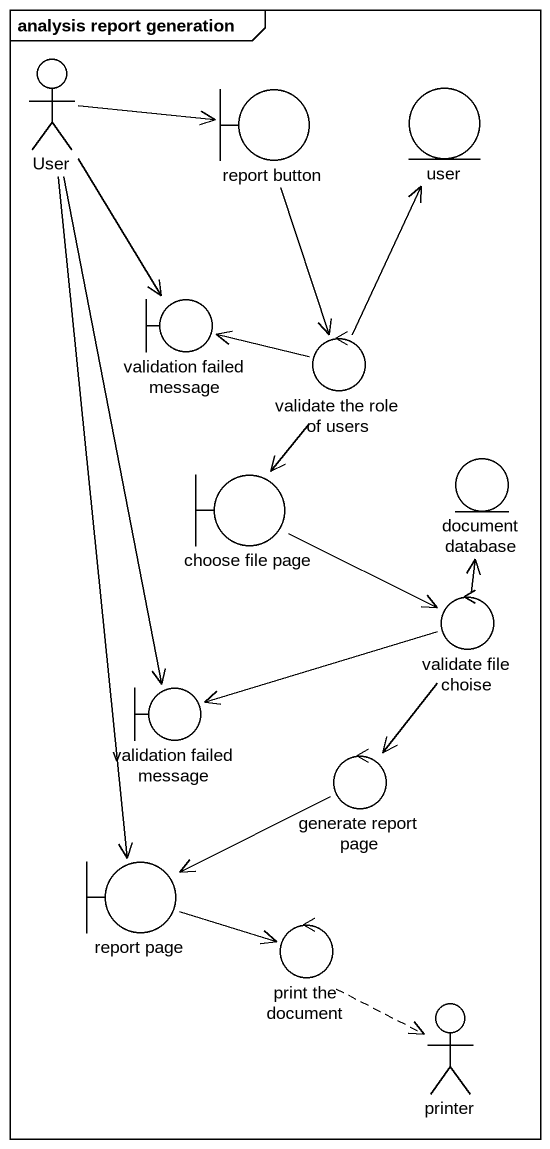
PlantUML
@startuml
mainframe analysis report generation
actor User
boundary "report button" as report_button
entity user
boundary "validation failed message" as validation_failed_message
control "validate the role of users" as validate_the_role_of_users
boundary "choose file page" as choose_file_page
entity "document database" as document_database
control "validate file choise" as validate_file_choise
boundary "validation failed message" as validation_failed_message_2
control "generate report page" as generate_report_page
boundary "report page" as report_page
control "print the document" as print_the_document
actor printer
User -right-> report_button
User --> validation_failed_message
User --> validation_failed_message_2
User --> report_page
report_button --> validate_the_role_of_users
validate_the_role_of_users -up-> user
validate_the_role_of_users -left-> validation_failed_message
validate_the_role_of_users --> choose_file_page
choose_file_page -right-> validate_file_choise
validate_file_choise -up-> document_database
validate_file_choise -left-> validation_failed_message_2
validate_file_choise --> generate_report_page
generate_report_page -left-> report_page
report_page -right-> print_the_document
print_the_document ..> printer
@enduml
